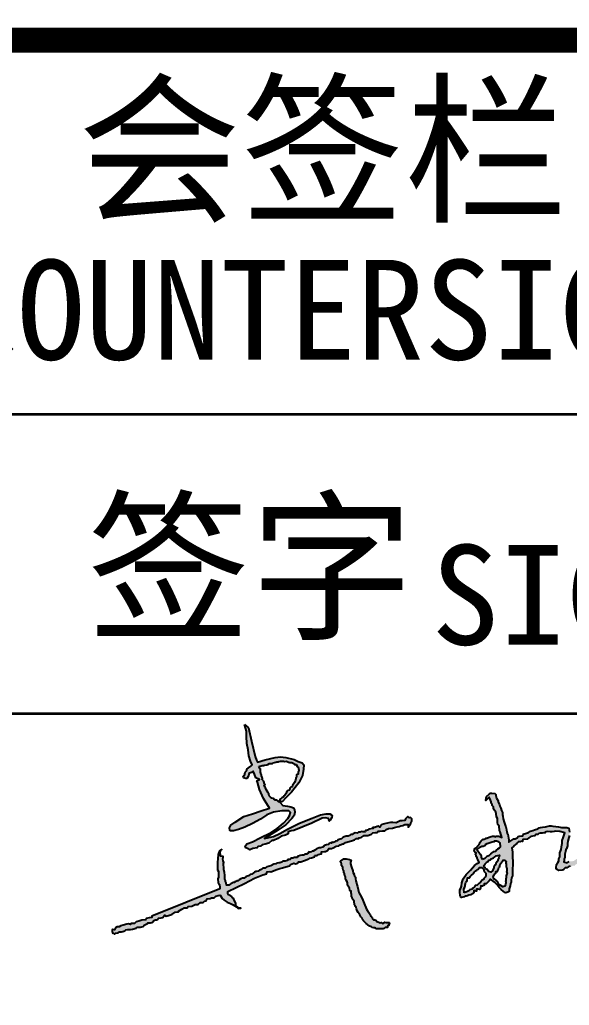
# Model space of a CAD drawing. Extents: x -26219 to 315419, y -160410 to -120810.
# Drawn here: x 270939 to 271490, y -127830 to -126842 of the extents above; entities that cross this region are included whole.
import ezdxf
from ezdxf.enums import TextEntityAlignment as Align
from ezdxf.xclip import XClip

# ---------------------------------------------------------------- set-up
doc = ezdxf.new("R2010")
doc.units = 0
doc.header["$LTSCALE"] = 1000
doc.header["$MEASUREMENT"] = 0
doc.header["$XCLIPFRAME"] = 0
doc.linetypes.add('104-14# 核心筒$2$DOTE', pattern=[2.42, 2, -0.2, 0.02, -0.2])
doc.layers.add('00-图签签名_10', color=10, linetype='Continuous')
doc.layers.add('104-14# 核心筒$2$A_AXIS-轴线', color=36, linetype='104-14# 核心筒$2$DOTE')
doc.styles.add('图签信息$0$华文细黑', font='STXIHEI_0.TTF', dxfattribs={"height": 10})

# ---------------------------------------------------------------- blocks, each defined once
blk = doc.blocks.new('104-14# 核心筒')
at = {"layer": '104-14# 核心筒$2$A_AXIS-轴线'}
blk.add_line((104400, 110750), (110517.13, 132735.95), dxfattribs=at)
blk = doc.blocks.new('图签信息')
at = {"const_width": 0.5}
blk.add_lwpolyline([(-65, 574), (-65, 500.5), (0, 500.5), (0, 574)], close=True, dxfattribs=at)
at = {"const_width": 0.05}
for points in [[(-65, 566.5), (0, 566.5)], [(-65, 560.5), (0, 560.5)]]:
    blk.add_lwpolyline(points, dxfattribs=at)
at = {"style": '图签信息$0$华文细黑'}
for s, height, p in [('会签栏', 2.4, (-32.5, 573)), ('COUNTERSIGN', 2, (-32.5, 569.598))]:
    blk.add_text(s, height=height, dxfattribs=at).set_placement(p, align=Align.TOP_CENTER)
for s, height, p in [('签字', 2.4, (-37.222, 564.634)), ('SIGN', 2, (-30.32, 563.885))]:
    blk.add_text(s, height=height, dxfattribs=at).set_placement(p, align=Align.TOP_LEFT)
blk = doc.blocks.new('图签-A1')
at = {"color": 2}
blk.add_blockref('图签信息', (0, 0), dxfattribs=at)
blk = doc.blocks.new('A$C133631DD')
for points in [[(2.857, 11.602), (2.861, 11.649), (2.831, 11.673), (2.819, 11.712), (2.833, 11.75), (2.803, 11.817), (2.778, 11.837), (2.752, 11.915), (2.737, 11.985), (2.721, 12.038), (2.69, 12.124), (2.656, 12.207), (2.649, 12.226), (2.658, 12.25), (2.652, 12.305), (2.61, 12.318), (2.588, 12.395), (2.519, 12.572), (2.408, 12.778), (2.238, 13.129), (2.201, 13.124), (2.167, 13.111), (2.155, 13.075), (2.145, 13.057), (2.117, 13.038), (2.1, 13.012), (2.082, 13.003), (2.045, 12.99), (1.997, 12.961), (1.947, 12.957), (1.898, 12.906), (1.893, 12.855), (1.885, 12.911), (1.918, 12.946), (1.942, 12.977), (1.964, 13.013), (1.987, 13.07), (2.019, 13.14), (2.058, 13.2), (2.096, 13.244), (2.165, 13.288), (2.156, 13.326), (2.145, 13.377), (2.117, 13.402), (2.108, 13.409), (2.106, 13.427), (2.109, 13.466), (2.093, 13.495), (2.084, 13.558), (2.044, 13.579), (2.041, 13.61), (2.017, 13.635), (2.009, 13.655), (2.009, 13.696), (1.969, 13.742), (1.969, 13.809), (1.95, 13.853), (1.935, 13.879), (1.926, 13.957), (1.897, 13.976), (1.895, 14.037), (1.87, 14.083), (1.831, 14.154), (1.818, 14.156), (1.806, 14.222), (1.757, 14.296), (1.747, 14.344), (1.727, 14.415), (1.742, 14.449), (1.699, 14.486), (1.69, 14.521), (1.681, 14.572), (1.654, 14.597), (1.649, 14.603), (1.649, 14.639), (1.632, 14.658), (1.634, 14.672), (1.602, 14.7), (1.592, 14.714), (1.588, 14.742), (1.584, 14.799), (1.566, 14.807), (1.567, 14.817), (1.539, 14.873), (1.511, 14.893), (1.498, 14.949), (1.498, 15.012), (1.471, 15.039), (1.452, 15.114), (1.447, 15.159), (1.449, 15.215), (1.442, 15.256), (1.421, 15.275), (1.414, 15.3), (1.401, 15.32), (1.396, 15.348), (1.394, 15.389), (1.379, 15.418), (1.372, 15.465), (1.355, 15.488), (1.356, 15.502), (1.367, 15.52), (1.376, 15.532), (1.406, 15.541), (1.439, 15.541), (1.443, 15.53), (1.439, 15.491), (1.482, 15.473), (1.5, 15.437), (1.5, 15.395), (1.526, 15.361), (1.54, 15.31), (1.554, 15.237), (1.562, 15.203), (1.548, 15.155), (1.574, 15.141), (1.574, 15.115), (1.571, 15.078), (1.606, 15.042), (1.62, 14.983), (1.642, 14.921), (1.645, 14.836), (1.675, 14.831), (1.691, 14.771), (1.694, 14.714), (1.724, 14.71), (2.293, 13.295), (2.331, 13.295), (2.385, 13.299), (2.39, 13.315), (2.423, 13.329), (2.502, 13.332), (2.541, 13.321), (2.66, 13.321), (2.692, 13.341), (2.844, 13.345), (3.011, 13.329), (3.089, 13.297), (3.121, 13.253), (3.118, 13.253), (3.102, 13.271), (3.086, 13.271), (3.086, 13.286), (3.038, 13.286), (3.012, 13.282), (2.977, 13.276), (2.973, 13.226), (2.952, 13.225), (2.923, 13.23), (2.877, 13.22), (2.848, 13.206), (2.823, 13.219), (2.792, 13.214), (2.749, 13.209), (2.7, 13.207), (2.638, 13.194), (2.582, 13.187), (2.544, 13.186), (2.495, 13.186), (2.47, 13.178), (2.445, 13.178), (2.421, 13.163), (2.373, 13.154), (2.373, 13.103), (2.394, 13.076), (2.409, 13.059), (2.416, 13.033), (2.427, 13.02), (2.425, 12.986), (2.442, 12.982), (2.443, 12.977), (2.453, 12.936), (2.462, 12.938), (2.464, 12.91), (2.485, 12.89), (2.502, 12.857), (2.52, 12.818), (2.52, 12.784), (2.553, 12.741), (2.567, 12.693), (2.596, 12.659), (2.599, 12.623), (2.64, 12.568), (2.659, 12.543), (2.659, 12.53), (2.665, 12.492), (2.686, 12.466), (2.7, 12.426), (2.727, 12.393), (2.729, 12.355), (2.752, 12.312), (2.777, 12.225), (2.811, 12.167), (2.814, 12.125), (2.83, 12.104), (2.838, 12.058), (2.838, 12.04), (2.854, 12.001), (2.874, 11.976), (2.874, 11.93), (2.884, 11.877), (2.907, 11.87), (2.91, 11.823), (2.935, 11.8), (2.937, 11.765), (2.95, 11.747), (2.952, 11.722), (2.952, 11.68), (2.969, 11.669), (2.976, 11.647), (2.989, 11.618), (2.999, 11.581), (2.999, 11.546), (3.016, 11.517), (3.016, 11.482), (3.041, 11.449), (3.059, 11.441), (3.065, 11.433), (3.064, 11.408), (3.07, 11.377), (3.083, 11.364), (3.081, 11.342), (3.102, 11.308), (3.122, 11.28), (3.14, 11.253), (3.151, 11.221), (3.149, 11.19), (3.162, 11.141), (3.177, 11.138), (3.177, 11.121), (3.197, 11.105), (3.217, 11.067), (3.218, 11.027), (3.233, 11.018), (3.24, 11.004), (3.255, 10.992), (3.252, 10.963), (3.267, 10.946), (3.266, 10.925), (3.274, 10.886), (3.293, 10.875), (3.3, 10.838), (3.317, 10.822), (3.331, 10.782), (3.336, 10.755), (3.356, 10.739), (3.365, 10.724), (3.38, 10.696), (3.395, 10.658), (3.394, 10.614), (3.412, 10.58), (3.428, 10.556), (3.43, 10.527), (3.441, 10.507), (3.454, 10.482), (3.461, 10.465), (3.459, 10.42), (3.476, 10.401), (3.48, 10.365), (3.489, 10.34), (3.488, 10.307), (3.488, 10.257), (3.512, 10.251), (3.511, 10.233), (3.523, 10.211), (3.541, 10.182), (3.552, 10.094), (3.569, 10.104), (3.573, 10.099), (3.573, 10.056), (3.596, 10.006), (3.608, 9.99), (3.584, 9.955), (3.625, 9.934), (3.637, 9.907), (3.657, 9.826), (3.682, 9.729), (3.682, 9.68), (3.672, 9.611), (3.693, 9.566), (3.716, 9.528), (3.716, 9.488), (3.719, 9.428), (3.758, 9.418), (3.805, 9.368), (3.78, 9.343), (3.782, 9.311), (3.773, 9.297), (3.757, 9.286), (3.714, 9.285), (3.695, 9.3), (3.665, 9.303), (3.644, 9.311), (3.581, 9.361), (3.636, 9.363), (3.635, 9.433), (3.618, 9.471), (3.614, 9.512), (3.598, 9.549), (3.591, 9.592), (3.579, 9.648), (3.56, 9.685), (3.557, 9.769), (3.533, 9.817), (3.505, 9.849), (3.505, 9.894), (3.498, 9.955), (3.498, 9.99), (3.472, 10.007), (3.469, 10.046), (3.466, 10.097), (3.433, 10.13), (3.433, 10.149), (3.412, 10.205), (3.407, 10.278), (3.369, 10.341), (3.357, 10.394), (3.346, 10.394), (3.343, 10.438), (3.32, 10.482), (3.301, 10.523), (3.284, 10.591), (3.264, 10.67), (3.244, 10.695), (3.234, 10.707), (3.235, 10.727), (3.217, 10.781), (3.193, 10.805), (3.189, 10.862), (3.15, 10.928), (3.134, 10.96), (3.134, 11.014), (3.099, 11.043), (3.076, 11.086), (3.072, 11.104), (3.069, 11.167), (3.029, 11.172), (3.022, 11.208), (3.011, 11.231), (2.996, 11.251), (2.99, 11.26), (2.99, 11.306), (2.962, 11.319), (2.941, 11.379), (2.938, 11.421), (2.924, 11.433), (2.884, 11.522)], [(2.875, 10.776), (2.921, 10.706), (2.925, 10.653), (2.905, 10.582), (2.891, 10.552), (2.855, 10.562), (2.818, 10.562), (2.748, 10.546), (2.674, 10.516), (2.624, 10.512), (2.616, 10.49), (2.593, 10.492), (2.565, 10.482), (2.542, 10.462), (2.501, 10.461), (2.465, 10.454), (2.421, 10.436), (2.389, 10.433), (2.342, 10.418), (2.222, 10.388), (2.122, 10.333), (2.059, 10.308), (1.987, 10.278), (1.874, 10.232), (1.816, 10.193), (1.798, 10.181), (1.756, 10.154), (1.733, 10.148), (1.723, 10.135), (1.697, 10.115), (1.669, 10.102), (1.659, 10.094), (1.645, 10.083), (1.646, 10.054), (1.642, 10.036), (1.633, 10.027), (1.611, 10.016), (1.605, 9.991), (1.595, 9.956), (1.588, 9.945), (1.589, 9.924), (1.579, 9.904), (1.573, 9.894), (1.579, 9.869), (1.589, 9.86), (1.598, 9.852), (1.589, 9.827), (1.592, 9.798), (1.594, 9.785), (1.589, 9.759), (1.585, 9.753), (1.563, 9.757), (1.544, 9.762), (1.531, 9.762), (1.53, 9.782), (1.518, 9.792), (1.505, 9.792), (1.491, 9.794), (1.485, 9.815), (1.488, 9.827), (1.488, 9.839), (1.47, 9.862), (1.462, 9.884), (1.46, 9.907), (1.46, 9.94), (1.463, 9.982), (1.462, 10.025), (1.476, 10.045), (1.48, 10.055), (1.479, 10.078), (1.489, 10.11), (1.501, 10.128), (1.509, 10.148), (1.515, 10.165), (1.524, 10.177), (1.541, 10.202), (1.552, 10.213), (1.568, 10.235), (1.592, 10.257), (1.613, 10.276), (1.63, 10.29), (1.655, 10.311), (1.684, 10.322), (1.71, 10.35), (1.753, 10.372), (1.774, 10.386), (1.8, 10.402), (1.835, 10.424), (1.877, 10.441), (1.902, 10.443), (1.929, 10.459), (1.945, 10.469), (1.964, 10.482), (2.038, 10.491), (2.067, 10.511), (2.108, 10.528), (2.131, 10.541), (2.159, 10.541), (2.188, 10.546), (2.208, 10.552), (2.245, 10.552), (2.254, 10.575), (2.265, 10.579), (2.309, 10.585), (2.327, 10.599), (2.354, 10.61), (2.371, 10.627), (2.404, 10.627), (2.42, 10.627), (2.444, 10.636), (2.475, 10.658), (2.501, 10.667), (2.521, 10.669), (2.543, 10.669), (2.557, 10.674), (2.57, 10.681), (2.581, 10.681), (2.596, 10.687), (2.61, 10.687), (2.627, 10.707), (2.654, 10.705), (2.674, 10.707), (2.682, 10.716), (2.729, 10.723), (2.744, 10.725), (2.764, 10.742), (2.784, 10.751), (2.819, 10.755), (2.844, 10.758), (2.855, 10.766), (2.864, 10.771)]]:
    blk.add_hatch(color=256).paths.add_polyline_path(points)
at = {"ltscale": 100}
h = blk.add_hatch(color=256, dxfattribs=at)
h.paths.add_polyline_path([(5.725, 12.776), (5.672, 12.709), (5.657, 12.695), (5.38, 12.634), (5.061, 12.557), (4.985, 12.529), (4.939, 12.509), (4.989, 12.349), (5.039, 12.135), (5.048, 12.026), (5.035, 11.917), (4.999, 11.744), (4.957, 11.656), (4.926, 11.572), (4.883, 11.541), (4.796, 11.544), (4.66, 11.569), (4.506, 11.645), (4.315, 11.795), (4.187, 11.922), (4.118, 11.987), (4.106, 12.042), (4.032, 11.979), (4.021, 11.878), (4.007, 11.807), (3.985, 11.753), (3.942, 11.733), (3.895, 11.726), (3.828, 11.739), (3.767, 11.792), (3.628, 11.917), (3.531, 12.062), (3.483, 12.139), (3.431, 12.23), (3.343, 12.362), (3.386, 12.17), (3.449, 12.043), (3.543, 11.878), (3.668, 11.627), (3.774, 11.366), (3.838, 11.19), (3.863, 11.075), (3.86, 10.999), (3.843, 10.961), (3.826, 10.95), (3.786, 10.953), (3.729, 10.987), (3.706, 11.008), (3.765, 11.024), (3.78, 11.09), (3.772, 11.153), (3.668, 11.374), (3.51, 11.748), (3.503, 11.804), (3.487, 11.868), (3.443, 11.868), (3.415, 11.924), (3.397, 12.013), (3.348, 12.081), (3.307, 12.169), (3.303, 12.209), (3.251, 12.269), (3.23, 12.343), (3.214, 12.411), (3.183, 12.443), (3.179, 12.492), (3.15, 12.514), (3.136, 12.605), (3.11, 12.666), (3.135, 12.712), (3.149, 12.752), (3.186, 12.761), (3.233, 12.728), (3.278, 12.61), (3.362, 12.449), (3.468, 12.223), (3.557, 12.093), (3.664, 11.964), (3.765, 11.874), (3.817, 11.838), (3.889, 11.819), (3.925, 11.855), (3.921, 12.001), (3.899, 12.173), (3.842, 12.309), (3.747, 12.441), (3.657, 12.61), (3.585, 12.772), (3.531, 12.904), (3.504, 13.009), (3.504, 13.072), (3.516, 13.086), (3.568, 13.089), (3.625, 13.062), (3.69, 12.97), (3.804, 12.791), (3.862, 12.613), (3.923, 12.427), (3.976, 12.255), (4.179, 12.383), (4.367, 12.463), (4.523, 12.509), (4.547, 12.517), (4.579, 12.465), (4.613, 12.54), (4.691, 12.572), (4.752, 12.594), (4.727, 12.635), (4.709, 12.677), (4.644, 12.702), (4.605, 12.722), (4.596, 12.727), (4.596, 12.752), (4.615, 12.799), (4.639, 12.809), (4.661, 12.795), (4.661, 12.778), (4.734, 12.766), (4.756, 12.739), (4.775, 12.726), (4.796, 12.726), (4.823, 12.694), (4.855, 12.649), (4.881, 12.617), (4.961, 12.654), (5.072, 12.688), (5.195, 12.703), (5.327, 12.729), (5.478, 12.734), (5.587, 12.734)])
h.paths.add_polyline_path([(4.851, 12.479), (4.869, 12.407), (4.869, 12.383), (4.87, 12.366), (4.878, 12.364), (4.884, 12.313), (4.894, 12.292), (4.909, 12.257), (4.914, 12.216), (4.913, 12.193), (4.925, 12.182), (4.932, 12.154), (4.938, 12.127), (4.948, 12.106), (4.948, 12.078), (4.956, 12.063), (4.962, 12.029), (4.962, 12.003), (4.961, 11.963), (4.957, 11.941), (4.959, 11.9), (4.939, 11.86), (4.937, 11.853), (4.931, 11.829), (4.933, 11.791), (4.912, 11.746), (4.903, 11.743), (4.893, 11.731), (4.889, 11.701), (4.856, 11.678), (4.849, 11.675), (4.842, 11.66), (4.775, 11.646), (4.754, 11.646), (4.734, 11.654), (4.73, 11.656), (4.72, 11.657), (4.688, 11.66), (4.679, 11.683), (4.673, 11.69), (4.672, 11.69), (4.653, 11.69), (4.627, 11.69), (4.611, 11.706), (4.598, 11.708), (4.565, 11.712), (4.513, 11.736), (4.494, 11.751), (4.455, 11.775), (4.423, 11.783), (4.417, 11.807), (4.405, 11.825), (4.399, 11.831), (4.384, 11.833), (4.358, 11.841), (4.345, 11.872), (4.333, 11.895), (4.311, 11.901), (4.29, 11.909), (4.276, 11.915), (4.248, 11.934), (4.238, 11.956), (4.212, 11.97), (4.205, 11.984), (4.197, 12), (4.186, 12.008), (4.169, 12.025), (4.161, 12.039), (4.136, 12.039), (4.132, 12.055), (4.109, 12.07), (4.138, 12.099), (4.145, 12.109), (4.147, 12.133), (4.164, 12.162), (4.176, 12.168), (4.182, 12.182), (4.189, 12.208), (4.207, 12.232), (4.239, 12.261), (4.27, 12.273), (4.284, 12.273), (4.302, 12.287), (4.335, 12.305), (4.371, 12.323), (4.405, 12.339), (4.423, 12.351), (4.458, 12.364), (4.469, 12.35), (4.47, 12.349), (4.479, 12.351), (4.497, 12.364), (4.514, 12.369), (4.538, 12.372), (4.55, 12.383), (4.587, 12.414), (4.609, 12.401), (4.62, 12.409), (4.638, 12.424), (4.67, 12.424), (4.688, 12.435), (4.713, 12.435), (4.729, 12.444), (4.756, 12.444), (4.773, 12.447), (4.798, 12.447), (4.802, 12.449)], flags=16)
h = blk.add_hatch(color=256)
h.paths.add_polyline_path([(4.21, 7.669), (4.14, 7.74), (4.147, 7.738), (4.224, 7.723), (4.282, 7.664), (4.29, 7.642), (4.29, 7.614), (4.286, 7.548), (4.264, 7.532), (4.244, 7.529), (4.216, 7.522), (4.19, 7.519), (4.136, 7.478), (4.104, 7.481), (4.053, 7.451), (4.024, 7.446), (3.981, 7.429), (3.929, 7.414), (3.887, 7.393), (3.847, 7.39), (3.809, 7.387), (3.758, 7.378), (3.684, 7.353), (3.622, 7.338), (3.59, 7.32), (3.56, 7.317), (3.522, 7.308), (3.493, 7.302), (3.456, 7.29), (3.436, 7.28), (3.394, 7.275), (3.356, 7.266), (3.322, 7.258), (3.268, 7.258), (3.337, 7.153), (3.337, 7.126), (3.36, 7.083), (3.389, 7.065), (3.396, 7.043), (3.4, 6.967), (3.434, 6.961), (3.46, 6.891), (3.473, 6.845), (3.496, 6.809), (3.516, 6.76), (3.525, 6.723), (3.551, 6.651), (3.567, 6.622), (3.578, 6.596), (3.58, 6.556), (3.587, 6.494), (3.609, 6.411), (3.609, 6.375), (3.606, 6.342), (3.596, 6.277), (3.59, 6.225), (3.581, 6.189), (3.574, 6.16), (3.579, 6.051), (3.56, 6.008), (3.478, 5.99), (3.412, 5.994), (3.368, 6.003), (3.289, 6.026), (3.241, 6.033), (3.19, 6.033), (3.127, 6.052), (3.106, 6.069), (3.073, 6.073), (3.02, 6.09), (2.992, 6.086), (2.946, 6.089), (2.92, 6.102), (2.89, 6.102), (2.856, 6.11), (2.837, 6.041), (2.868, 5.996), (2.874, 5.905), (2.917, 5.847), (2.935, 5.783), (2.963, 5.73), (2.982, 5.657), (3.014, 5.607), (3.026, 5.565), (3.058, 5.519), (3.058, 5.47), (3.088, 5.462), (3.142, 5.349), (3.175, 5.296), (3.205, 5.211), (3.23, 5.166), (3.254, 5.104), (3.303, 5.02), (3.312, 4.982), (3.329, 4.935), (3.34, 4.896), (3.366, 4.857), (3.381, 4.826), (3.394, 4.77), (3.426, 4.726), (3.455, 4.702), (3.483, 4.679), (3.499, 4.669), (3.743, 4.694), (3.961, 4.711), (4.138, 4.721), (4.201, 4.727), (4.203, 4.727), (4.206, 4.708), (4.263, 4.73), (4.271, 4.739), (4.293, 4.74), (4.424, 4.749), (4.501, 4.745), (4.582, 4.743), (4.648, 4.731), (4.683, 4.739), (4.727, 4.725), (4.809, 4.774), (4.855, 4.736), (4.816, 4.645), (4.763, 4.619), (4.745, 4.611), (4.719, 4.565), (4.694, 4.526), (4.678, 4.513), (4.669, 4.486), (4.647, 4.457), (4.631, 4.435), (4.617, 4.408), (4.596, 4.394), (4.573, 4.353), (4.563, 4.33), (4.536, 4.294), (4.495, 4.263), (4.439, 4.215), (4.395, 4.177), (4.34, 4.127), (4.315, 4.108), (4.234, 4.088), (4.126, 4.08), (4.033, 4.078), (3.961, 4.073), (3.893, 4.089), (3.823, 4.118), (3.738, 4.145), (3.669, 4.174), (3.623, 4.212), (3.584, 4.258), (3.555, 4.308), (3.529, 4.376), (3.505, 4.383), (3.498, 4.405), (3.475, 4.428), (3.464, 4.455), (3.424, 4.52), (3.098, 4.512), (3.049, 4.517), (3.004, 4.504), (2.989, 4.496), (2.972, 4.496), (2.955, 4.499), (2.929, 4.51), (2.896, 4.513), (2.867, 4.5), (2.84, 4.499), (2.795, 4.491), (2.77, 4.476), (2.744, 4.476), (2.715, 4.497), (2.674, 4.501), (2.652, 4.494), (2.623, 4.489), (2.584, 4.489), (2.515, 4.489), (2.463, 4.481), (2.425, 4.481), (2.353, 4.487), (2.287, 4.481), (2.262, 4.474), (2.242, 4.481), (2.208, 4.484), (2.158, 4.481), (2.125, 4.481), (2.091, 4.486), (2.04, 4.501), (2.002, 4.493), (1.999, 4.49), (1.987, 4.487), (1.962, 4.487), (1.882, 4.479), (1.845, 4.481), (1.81, 4.481), (1.777, 4.483), (1.757, 4.497), (1.725, 4.497), (1.697, 4.504), (1.665, 4.493), (1.64, 4.484), (1.63, 4.49), (1.599, 4.5), (1.575, 4.5), (1.558, 4.495), (1.539, 4.497), (1.5, 4.515), (1.481, 4.501), (1.445, 4.501), (1.398, 4.503), (1.387, 4.495), (1.364, 4.487), (1.352, 4.488), (1.327, 4.489), (1.325, 4.49), (1.321, 4.494), (1.303, 4.524), (1.265, 4.519), (1.251, 4.497), (1.241, 4.485), (1.24, 4.483), (1.224, 4.483), (1.203, 4.487), (1.175, 4.491), (1.144, 4.491), (1.124, 4.484), (1.103, 4.487), (1.071, 4.487), (1.053, 4.484), (1.034, 4.491), (0.994, 4.491), (0.972, 4.495), (0.925, 4.495), (0.879, 4.496), (0.819, 4.495), (0.78, 4.491), (0.737, 4.491), (0.698, 4.482), (0.645, 4.482), (0.606, 4.464), (0.578, 4.464), (0.556, 4.464), (0.523, 4.461), (0.47, 4.461), (0.421, 4.461), (0.363, 4.457), (0.33, 4.437), (0.29, 4.424), (0.253, 4.421), (0.212, 4.39), (0.179, 4.369), (0.145, 4.344), (0.081, 4.297), (0.041, 4.241), (0, 4.227), (0.001, 4.242), (0.012, 4.288), (0.043, 4.342), (0.078, 4.4), (0.087, 4.412), (0.149, 4.46), (0.182, 4.477), (0.196, 4.489), (0.205, 4.502), (0.217, 4.508), (0.233, 4.519), (0.289, 4.533), (0.316, 4.549), (0.362, 4.555), (0.381, 4.557), (0.398, 4.559), (0.424, 4.549), (0.465, 4.559), (0.475, 4.566), (0.489, 4.563), (0.523, 4.57), (0.574, 4.573), (0.609, 4.575), (0.629, 4.577), (0.656, 4.59), (0.725, 4.609), (0.826, 4.609), (0.925, 4.606), (0.988, 4.609), (1.131, 4.612), (1.17, 4.581), (1.193, 4.609), (1.314, 4.612), (1.397, 4.617), (1.431, 4.624), (1.495, 4.623), (1.518, 4.614), (1.573, 4.617), (1.601, 4.622), (1.612, 4.597), (1.653, 4.61), (1.666, 4.61), (1.692, 4.611), (1.699, 4.614), (1.779, 4.604), (1.796, 4.604), (1.859, 4.611), (1.855, 4.573), (1.923, 4.602), (1.924, 4.61), (2.009, 4.604), (2.033, 4.604), (2.044, 4.588), (2.102, 4.588), (2.111, 4.598), (2.121, 4.592), (2.142, 4.605), (2.234, 4.588), (2.319, 4.588), (2.377, 4.599), (2.419, 4.599), (2.48, 4.609), (2.586, 4.615), (2.655, 4.615), (2.715, 4.62), (2.747, 4.625), (2.78, 4.63), (2.814, 4.625), (2.861, 4.63), (2.901, 4.623), (2.95, 4.62), (3.03, 4.62), (3.106, 4.638), (3.132, 4.63), (3.152, 4.63), (3.215, 4.633), (3.249, 4.642), (3.302, 4.654), (3.333, 4.691), (3.305, 4.731), (3.283, 4.784), (3.271, 4.799), (3.271, 4.826), (3.252, 4.855), (3.167, 5.033), (3.138, 5.066), (3.129, 5.137), (3.104, 5.147), (3.102, 5.193), (3.091, 5.262), (3.051, 5.325), (3.004, 5.395), (2.989, 5.423), (2.987, 5.455), (3, 5.472), (2.977, 5.506), (2.954, 5.506), (2.949, 5.514), (2.933, 5.545), (2.925, 5.575), (2.913, 5.601), (2.913, 5.617), (2.913, 5.661), (2.887, 5.666), (2.886, 5.666), (2.862, 5.715), (2.858, 5.717), (2.88, 5.754), (2.834, 5.754), (2.832, 5.765), (2.832, 5.782), (2.817, 5.81), (2.82, 5.834), (2.795, 5.874), (2.778, 5.874), (2.778, 5.884), (2.781, 5.92), (2.757, 5.96), (2.765, 5.978), (2.761, 6.009), (2.733, 6.05), (2.733, 6.083), (2.702, 6.118), (2.689, 6.119), (2.686, 6.144), (2.679, 6.216), (2.698, 6.246), (2.7, 6.255), (2.706, 6.262), (2.718, 6.268), (2.749, 6.27), (2.787, 6.265), (2.801, 6.261), (2.844, 6.239), (2.883, 6.213), (2.919, 6.213), (2.966, 6.192), (3.05, 6.192), (3.113, 6.166), (3.214, 6.149), (3.243, 6.142), (3.301, 6.145), (3.357, 6.125), (3.467, 6.089), (3.493, 6.197), (3.5, 6.287), (3.492, 6.314), (3.484, 6.356), (3.487, 6.394), (3.493, 6.449), (3.488, 6.488), (3.467, 6.5), (3.467, 6.527), (3.46, 6.562), (3.454, 6.604), (3.449, 6.635), (3.428, 6.656), (3.428, 6.694), (3.403, 6.715), (3.387, 6.796), (3.358, 6.844), (3.332, 6.877), (3.323, 6.968), (3.286, 6.974), (3.288, 6.986), (3.276, 7.019), (3.281, 7.053), (3.255, 7.085), (3.242, 7.093), (3.22, 7.119), (3.192, 7.152), (3.176, 7.16), (3.15, 7.196), (3.061, 7.185), (2.965, 7.179), (2.859, 7.175), (2.788, 7.175), (2.72, 7.179), (2.645, 7.182), (2.569, 7.185), (2.527, 7.204), (2.477, 7.208), (2.432, 7.211), (2.409, 7.227), (2.356, 7.231), (2.294, 7.25), (2.248, 7.25), (2.237, 7.253), (2.226, 7.28), (2.21, 7.32), (2.214, 7.326), (2.242, 7.373), (2.282, 7.416), (2.323, 7.46), (2.372, 7.496), (2.432, 7.56), (2.497, 7.638), (2.46, 7.67), (2.41, 7.717), (2.399, 7.73), (2.403, 7.773), (2.368, 7.773), (2.363, 7.779), (2.36, 7.802), (2.35, 7.808), (2.359, 7.84), (2.31, 7.85), (2.292, 7.854), (2.284, 7.863), (2.281, 7.874), (2.288, 7.896), (2.288, 7.935), (2.254, 7.935), (2.249, 7.935), (2.248, 7.945), (2.26, 7.987), (2.21, 7.987), (2.195, 8.006), (2.169, 8.052), (2.164, 8.096), (2.148, 8.12), (2.139, 8.151), (2.139, 8.171), (2.128, 8.189), (2.112, 8.244), (2.127, 8.269), (2.16, 8.277), (2.218, 8.28), (2.277, 8.28), (2.31, 8.262), (2.352, 8.246), (2.421, 8.238), (2.507, 8.211), (2.591, 8.148), (2.685, 8.06), (2.779, 7.975), (2.825, 7.921), (2.846, 7.879), (2.907, 7.907), (2.938, 7.921), (2.955, 7.921), (2.973, 7.938), (2.999, 7.942), (3.019, 7.96), (3.046, 7.939), (3.069, 7.971), (3.089, 7.986), (3.11, 7.978), (3.132, 7.974), (3.154, 7.939), (3.196, 7.906), (3.218, 7.881), (3.247, 7.867), (3.265, 7.867), (3.295, 7.835), (3.323, 7.806), (3.332, 7.796), (3.328, 7.79), (3.339, 7.754), (3.35, 7.737), (3.354, 7.717), (3.375, 7.67), (3.389, 7.629), (3.393, 7.597), (3.393, 7.585), (3.393, 7.565), (3.38, 7.549), (3.392, 7.521), (3.396, 7.511), (3.397, 7.495), (3.396, 7.469), (3.364, 7.406), (3.483, 7.437), (3.516, 7.455), (3.603, 7.462), (3.636, 7.485), (3.679, 7.493), (3.717, 7.493), (3.766, 7.493), (3.799, 7.516), (3.863, 7.525), (3.894, 7.528), (3.944, 7.565), (3.979, 7.579), (4.008, 7.582), (4.037, 7.605), (4.058, 7.607), (4.087, 7.625), (4.111, 7.625), (4.144, 7.642)])
h.paths.add_polyline_path([(2.905, 7.807), (2.956, 7.827), (2.978, 7.829), (2.995, 7.84), (3.011, 7.846), (3.026, 7.863), (3.106, 7.924), (3.168, 7.864), (3.185, 7.823), (3.183, 7.792), (3.202, 7.758), (3.219, 7.744), (3.24, 7.709), (3.251, 7.69), (3.266, 7.649), (3.279, 7.607), (3.285, 7.56), (3.295, 7.556), (3.3, 7.517), (3.286, 7.475), (3.272, 7.465), (3.257, 7.446), (3.237, 7.446), (3.208, 7.437), (3.194, 7.437), (3.162, 7.443), (3.141, 7.46), (3.123, 7.494), (3.102, 7.521), (3.075, 7.538), (3.068, 7.573), (3.068, 7.587), (3.046, 7.616), (3.034, 7.634), (3.02, 7.639), (3.004, 7.658), (2.987, 7.678), (2.971, 7.715), (2.947, 7.736), (2.927, 7.757)], flags=16)
h.paths.add_polyline_path([(2.768, 7.787), (2.816, 7.756), (2.846, 7.725), (2.861, 7.706), (2.868, 7.687), (2.872, 7.684), (2.892, 7.676), (2.901, 7.643), (2.906, 7.636), (2.919, 7.627), (2.934, 7.594), (2.945, 7.578), (2.956, 7.555), (2.982, 7.523), (3, 7.455), (2.942, 7.466), (2.918, 7.483), (2.903, 7.488), (2.88, 7.488), (2.861, 7.503), (2.853, 7.513), (2.845, 7.521), (2.83, 7.529), (2.815, 7.533), (2.786, 7.546), (2.779, 7.556), (2.767, 7.564), (2.758, 7.569), (2.737, 7.574), (2.719, 7.581), (2.704, 7.586), (2.67, 7.599), (2.643, 7.634), (2.66, 7.682), (2.678, 7.696), (2.696, 7.71), (2.7, 7.714), (2.712, 7.745), (2.738, 7.755)], flags=16)
h.paths.add_polyline_path([(2.893, 7.335), (2.867, 7.314), (2.833, 7.319), (2.81, 7.317), (2.783, 7.317), (2.757, 7.312), (2.733, 7.303), (2.683, 7.303), (2.667, 7.303), (2.649, 7.31), (2.622, 7.29), (2.584, 7.305), (2.57, 7.313), (2.553, 7.312), (2.525, 7.312), (2.51, 7.323), (2.497, 7.324), (2.466, 7.322), (2.451, 7.327), (2.442, 7.324), (2.418, 7.324), (2.387, 7.331), (2.354, 7.345), (2.339, 7.383), (2.369, 7.438), (2.396, 7.464), (2.421, 7.48), (2.446, 7.498), (2.472, 7.521), (2.477, 7.526), (2.494, 7.548), (2.496, 7.568), (2.537, 7.586), (2.561, 7.58), (2.582, 7.572), (2.601, 7.561), (2.618, 7.538), (2.624, 7.527), (2.657, 7.529), (2.66, 7.495), (2.662, 7.494), (2.678, 7.491), (2.695, 7.491), (2.714, 7.477), (2.743, 7.465), (2.756, 7.444), (2.784, 7.444), (2.822, 7.426), (2.841, 7.412), (2.85, 7.406), (2.864, 7.389), (2.867, 7.388), (2.894, 7.374)], flags=16)
h.paths.add_polyline_path([(2.21, 8.189), (2.298, 8.196), (2.328, 8.179), (2.409, 8.166), (2.435, 8.155), (2.448, 8.136), (2.468, 8.126), (2.524, 8.12), (2.524, 8.079), (2.533, 8.071), (2.555, 8.067), (2.58, 8.037), (2.602, 8.008), (2.621, 7.992), (2.641, 7.98), (2.668, 7.953), (2.688, 7.924), (2.702, 7.904), (2.739, 7.871), (2.744, 7.827), (2.712, 7.787), (2.681, 7.784), (2.673, 7.779), (2.658, 7.772), (2.651, 7.77), (2.622, 7.736), (2.595, 7.736), (2.587, 7.736), (2.57, 7.736), (2.537, 7.752), (2.514, 7.779), (2.491, 7.791), (2.474, 7.812), (2.431, 7.847), (2.407, 7.883), (2.39, 7.9), (2.369, 7.921), (2.362, 7.961), (2.337, 7.979), (2.309, 8.007), (2.291, 8.026), (2.271, 8.07), (2.252, 8.096), (2.238, 8.122)], flags=16)
h.paths.add_polyline_path([(4.714, 4.666), (4.68, 4.59), (4.647, 4.539), (4.64, 4.535), (4.634, 4.5), (4.606, 4.479), (4.589, 4.479), (4.573, 4.458), (4.563, 4.427), (4.557, 4.421), (4.557, 4.41), (4.536, 4.362), (4.528, 4.338), (4.528, 4.295), (4.481, 4.282), (4.469, 4.285), (4.464, 4.276), (4.429, 4.26), (4.436, 4.239), (4.394, 4.185), (4.356, 4.201), (4.351, 4.198), (4.342, 4.179), (4.315, 4.162), (4.306, 4.15), (4.263, 4.138), (4.201, 4.117), (4.145, 4.124), (4.113, 4.127), (4.072, 4.134), (4.045, 4.137), (3.947, 4.166), (3.879, 4.188), (3.835, 4.198), (3.79, 4.211), (3.738, 4.238), (3.712, 4.28), (3.676, 4.303), (3.653, 4.345), (3.642, 4.377), (3.616, 4.406), (3.604, 4.445), (3.587, 4.459), (3.57, 4.49), (3.538, 4.529), (3.62, 4.567), (3.686, 4.567), (3.72, 4.567), (3.74, 4.567), (3.759, 4.577), (3.801, 4.577), (3.864, 4.587), (3.88, 4.583), (3.906, 4.612), (3.961, 4.594), (3.977, 4.586), (3.987, 4.586), (4.022, 4.617), (4.051, 4.6), (4.063, 4.595), (4.077, 4.605), (4.117, 4.605), (4.141, 4.611), (4.183, 4.614), (4.219, 4.621), (4.246, 4.621), (4.279, 4.621), (4.295, 4.624), (4.326, 4.624), (4.355, 4.624), (4.396, 4.621), (4.421, 4.621), (4.433, 4.621), (4.488, 4.624), (4.514, 4.627), (4.529, 4.627), (4.548, 4.631), (4.559, 4.643), (4.579, 4.643), (4.593, 4.643), (4.615, 4.646), (4.624, 4.646)], flags=16)
for points in [[(3.121, 13.253), (3.089, 13.297), (3.011, 13.329), (2.844, 13.345), (2.692, 13.341), (2.66, 13.321), (2.541, 13.321), (2.502, 13.332), (2.423, 13.329), (2.39, 13.315), (2.385, 13.299), (2.331, 13.295), (2.293, 13.295), (1.724, 14.71), (1.694, 14.714), (1.691, 14.771), (1.675, 14.831), (1.645, 14.836), (1.642, 14.921), (1.62, 14.983), (1.606, 15.042), (1.571, 15.078), (1.574, 15.115), (1.574, 15.141), (1.548, 15.155), (1.562, 15.203), (1.554, 15.237), (1.54, 15.31), (1.526, 15.361), (1.5, 15.395), (1.5, 15.437), (1.482, 15.473), (1.439, 15.491), (1.443, 15.53), (1.439, 15.541), (1.406, 15.541), (1.376, 15.532), (1.367, 15.52), (1.356, 15.502), (1.355, 15.488), (1.372, 15.465), (1.379, 15.418), (1.394, 15.389), (1.396, 15.348), (1.401, 15.32), (1.414, 15.3), (1.421, 15.275), (1.442, 15.256), (1.449, 15.215), (1.447, 15.159), (1.452, 15.114), (1.471, 15.039), (1.498, 15.012), (1.498, 14.949), (1.511, 14.893), (1.539, 14.873), (1.567, 14.817), (1.566, 14.807), (1.584, 14.799), (1.588, 14.742), (1.592, 14.714), (1.602, 14.7), (1.634, 14.672), (1.632, 14.658), (1.649, 14.639), (1.649, 14.603), (1.654, 14.597), (1.681, 14.572), (1.69, 14.521), (1.699, 14.486), (1.742, 14.449), (1.727, 14.415), (1.747, 14.344), (1.757, 14.296), (1.806, 14.222), (1.818, 14.156), (1.831, 14.154), (1.87, 14.083), (1.895, 14.037), (1.897, 13.976), (1.926, 13.957), (1.935, 13.879), (1.95, 13.853), (1.969, 13.809), (1.969, 13.742), (2.009, 13.696), (2.009, 13.655), (2.017, 13.635), (2.041, 13.61), (2.044, 13.579), (2.084, 13.558), (2.093, 13.495), (2.109, 13.466), (2.106, 13.427), (2.108, 13.409), (2.117, 13.402), (2.145, 13.377), (2.156, 13.326), (2.165, 13.288), (2.096, 13.244), (2.058, 13.2), (2.019, 13.14), (1.987, 13.07), (1.964, 13.013), (1.942, 12.977), (1.918, 12.946), (1.885, 12.911), (1.893, 12.855), (1.898, 12.906), (1.947, 12.957), (1.997, 12.961), (2.045, 12.99), (2.082, 13.003), (2.1, 13.012), (2.117, 13.038), (2.145, 13.057), (2.155, 13.075), (2.167, 13.111), (2.201, 13.124), (2.238, 13.129), (2.408, 12.778), (2.519, 12.572), (2.588, 12.395), (2.61, 12.318), (2.652, 12.305), (2.658, 12.25), (2.649, 12.226), (2.656, 12.207), (2.69, 12.124), (2.721, 12.038), (2.737, 11.985), (2.752, 11.915), (2.778, 11.837), (2.803, 11.817), (2.833, 11.75), (2.819, 11.712), (2.831, 11.673), (2.861, 11.649), (2.857, 11.602), (2.884, 11.522), (2.924, 11.433), (2.938, 11.421), (2.941, 11.379), (2.962, 11.319), (2.99, 11.306), (2.99, 11.26), (2.996, 11.251), (3.011, 11.231), (3.022, 11.208), (3.029, 11.172), (3.069, 11.167), (3.072, 11.104), (3.076, 11.086), (3.099, 11.043), (3.134, 11.014), (3.134, 10.96), (3.15, 10.928), (3.189, 10.862), (3.193, 10.805), (3.217, 10.781), (3.235, 10.727), (3.234, 10.707), (3.244, 10.695), (3.264, 10.67), (3.284, 10.591), (3.301, 10.523), (3.32, 10.482), (3.343, 10.438), (3.346, 10.394), (3.357, 10.394), (3.369, 10.341), (3.407, 10.278), (3.412, 10.205), (3.433, 10.149), (3.433, 10.13), (3.466, 10.097), (3.469, 10.046), (3.472, 10.007), (3.498, 9.99), (3.498, 9.955), (3.505, 9.894), (3.505, 9.849), (3.533, 9.817), (3.557, 9.769), (3.56, 9.685), (3.579, 9.648), (3.591, 9.592), (3.598, 9.549), (3.614, 9.512), (3.618, 9.471), (3.635, 9.433), (3.636, 9.363), (3.581, 9.361), (3.644, 9.311), (3.665, 9.303), (3.695, 9.3), (3.714, 9.285), (3.757, 9.286), (3.773, 9.297), (3.782, 9.311), (3.78, 9.343), (3.805, 9.368), (3.758, 9.418), (3.719, 9.428), (3.716, 9.488), (3.716, 9.528), (3.693, 9.566), (3.672, 9.611), (3.682, 9.68), (3.682, 9.729), (3.657, 9.826), (3.637, 9.907), (3.625, 9.934), (3.584, 9.955), (3.608, 9.99), (3.596, 10.006), (3.573, 10.056), (3.573, 10.099), (3.569, 10.104), (3.552, 10.094), (3.541, 10.182), (3.523, 10.211), (3.511, 10.233), (3.512, 10.251), (3.488, 10.257), (3.488, 10.307), (3.489, 10.34), (3.48, 10.365), (3.476, 10.401), (3.459, 10.42), (3.461, 10.465), (3.454, 10.482), (3.441, 10.507), (3.43, 10.527), (3.428, 10.556), (3.412, 10.58), (3.394, 10.614), (3.395, 10.658), (3.38, 10.696), (3.365, 10.724), (3.356, 10.739), (3.336, 10.755), (3.331, 10.782), (3.317, 10.822), (3.3, 10.838), (3.293, 10.875), (3.274, 10.886), (3.266, 10.925), (3.267, 10.946), (3.252, 10.963), (3.255, 10.992), (3.24, 11.004), (3.233, 11.018), (3.218, 11.027), (3.217, 11.067), (3.197, 11.105), (3.177, 11.121), (3.177, 11.138), (3.162, 11.141), (3.149, 11.19), (3.151, 11.221), (3.14, 11.253), (3.122, 11.28), (3.102, 11.308), (3.081, 11.342), (3.083, 11.364), (3.07, 11.377), (3.064, 11.408), (3.065, 11.433), (3.059, 11.441), (3.041, 11.449), (3.016, 11.482), (3.016, 11.517), (2.999, 11.546), (2.999, 11.581), (2.989, 11.618), (2.976, 11.647), (2.969, 11.669), (2.952, 11.68), (2.952, 11.722), (2.95, 11.747), (2.937, 11.765), (2.935, 11.8), (2.91, 11.823), (2.907, 11.87), (2.884, 11.877), (2.874, 11.93), (2.874, 11.976), (2.854, 12.001), (2.838, 12.04), (2.838, 12.058), (2.83, 12.104), (2.814, 12.125), (2.811, 12.167), (2.777, 12.225), (2.752, 12.312), (2.729, 12.355), (2.727, 12.393), (2.7, 12.426), (2.686, 12.466), (2.665, 12.492), (2.659, 12.53), (2.659, 12.543), (2.64, 12.568), (2.599, 12.623), (2.596, 12.659), (2.567, 12.693), (2.553, 12.741), (2.52, 12.784), (2.52, 12.818), (2.502, 12.857), (2.485, 12.89), (2.464, 12.91), (2.462, 12.938), (2.453, 12.936), (2.443, 12.977), (2.442, 12.982), (2.425, 12.986), (2.427, 13.02), (2.416, 13.033), (2.409, 13.059), (2.394, 13.076), (2.373, 13.103), (2.373, 13.154), (2.421, 13.163), (2.445, 13.178), (2.47, 13.178), (2.495, 13.186), (2.544, 13.186), (2.582, 13.187), (2.638, 13.194), (2.7, 13.207), (2.749, 13.209), (2.792, 13.214), (2.823, 13.219), (2.848, 13.206), (2.877, 13.22), (2.923, 13.23), (2.952, 13.225), (2.973, 13.226), (2.977, 13.276), (3.012, 13.282), (3.038, 13.286), (3.086, 13.286), (3.086, 13.271), (3.102, 13.271), (3.118, 13.253)], [(5.725, 12.776), (5.672, 12.709), (5.657, 12.695), (5.38, 12.634), (5.061, 12.557), (4.985, 12.529), (4.939, 12.509), (4.989, 12.349), (5.039, 12.135), (5.048, 12.026), (5.035, 11.917), (4.999, 11.744), (4.957, 11.656), (4.926, 11.572), (4.883, 11.541), (4.796, 11.544), (4.66, 11.569), (4.506, 11.645), (4.315, 11.795), (4.187, 11.922), (4.118, 11.987), (4.106, 12.042), (4.106, 12.042), (4.032, 11.979), (4.021, 11.878), (4.007, 11.807), (3.985, 11.753), (3.942, 11.733), (3.895, 11.726), (3.828, 11.739), (3.767, 11.792), (3.628, 11.917), (3.531, 12.062), (3.483, 12.139), (3.431, 12.23), (3.343, 12.362), (3.386, 12.17), (3.449, 12.043), (3.543, 11.878), (3.668, 11.627), (3.774, 11.366), (3.838, 11.19), (3.863, 11.075), (3.86, 10.999), (3.843, 10.961), (3.826, 10.95), (3.786, 10.953), (3.729, 10.987), (3.706, 11.008), (3.765, 11.024), (3.78, 11.09), (3.772, 11.153), (3.668, 11.374), (3.51, 11.748), (3.503, 11.804), (3.487, 11.868), (3.443, 11.868), (3.415, 11.924), (3.397, 12.013), (3.348, 12.081), (3.307, 12.169), (3.303, 12.209), (3.251, 12.269), (3.23, 12.343), (3.214, 12.411), (3.183, 12.443), (3.179, 12.492), (3.15, 12.514), (3.136, 12.605), (3.11, 12.666), (3.135, 12.712), (3.149, 12.752), (3.186, 12.761), (3.233, 12.728), (3.278, 12.61), (3.362, 12.449), (3.468, 12.223), (3.557, 12.093), (3.664, 11.964), (3.765, 11.874), (3.817, 11.838), (3.889, 11.819), (3.925, 11.855), (3.921, 12.001), (3.899, 12.173), (3.842, 12.309), (3.747, 12.441), (3.657, 12.61), (3.585, 12.772), (3.531, 12.904), (3.504, 13.009), (3.504, 13.072), (3.516, 13.086), (3.568, 13.089), (3.625, 13.062), (3.69, 12.97), (3.804, 12.791), (3.862, 12.613), (3.923, 12.427), (3.976, 12.255), (4.179, 12.383), (4.367, 12.463), (4.523, 12.509), (4.547, 12.517), (4.579, 12.465), (4.613, 12.54), (4.691, 12.572), (4.752, 12.594), (4.727, 12.635), (4.709, 12.677), (4.644, 12.702), (4.605, 12.722), (4.596, 12.727), (4.596, 12.752), (4.615, 12.799), (4.639, 12.809), (4.661, 12.795), (4.661, 12.778), (4.734, 12.766), (4.756, 12.739), (4.775, 12.726), (4.796, 12.726), (4.823, 12.694), (4.855, 12.649), (4.881, 12.617), (4.961, 12.654), (5.072, 12.688), (5.195, 12.703), (5.327, 12.729), (5.478, 12.734), (5.587, 12.734)], [(4.851, 12.479), (4.869, 12.407), (4.869, 12.383), (4.87, 12.366), (4.878, 12.364), (4.884, 12.313), (4.894, 12.292), (4.909, 12.257), (4.914, 12.216), (4.913, 12.193), (4.925, 12.182), (4.932, 12.154), (4.938, 12.127), (4.948, 12.106), (4.948, 12.078), (4.956, 12.063), (4.962, 12.029), (4.962, 12.003), (4.961, 11.963), (4.957, 11.941), (4.959, 11.9), (4.939, 11.86), (4.937, 11.853), (4.931, 11.829), (4.933, 11.791), (4.912, 11.746), (4.903, 11.743), (4.893, 11.731), (4.889, 11.701), (4.856, 11.678), (4.849, 11.675), (4.842, 11.66), (4.775, 11.646), (4.754, 11.646), (4.734, 11.654), (4.73, 11.656), (4.72, 11.657), (4.688, 11.66), (4.679, 11.683), (4.673, 11.69), (4.672, 11.69), (4.653, 11.69), (4.627, 11.69), (4.611, 11.706), (4.598, 11.708), (4.565, 11.712), (4.513, 11.736), (4.494, 11.751), (4.455, 11.775), (4.423, 11.783), (4.417, 11.807), (4.405, 11.825), (4.399, 11.831), (4.384, 11.833), (4.358, 11.841), (4.345, 11.872), (4.333, 11.895), (4.311, 11.901), (4.29, 11.909), (4.276, 11.915), (4.248, 11.934), (4.238, 11.956), (4.212, 11.97), (4.205, 11.984), (4.197, 12), (4.186, 12.008), (4.169, 12.025), (4.161, 12.039), (4.136, 12.039), (4.132, 12.055), (4.109, 12.07), (4.138, 12.099), (4.145, 12.109), (4.147, 12.133), (4.164, 12.162), (4.176, 12.168), (4.182, 12.182), (4.189, 12.208), (4.207, 12.232), (4.239, 12.261), (4.27, 12.273), (4.284, 12.273), (4.302, 12.287), (4.335, 12.305), (4.371, 12.323), (4.405, 12.339), (4.423, 12.351), (4.458, 12.364), (4.469, 12.35), (4.47, 12.349), (4.479, 12.351), (4.497, 12.364), (4.514, 12.369), (4.538, 12.372), (4.55, 12.383), (4.587, 12.414), (4.609, 12.401), (4.62, 12.409), (4.638, 12.424), (4.67, 12.424), (4.688, 12.435), (4.713, 12.435), (4.729, 12.444), (4.756, 12.444), (4.773, 12.447), (4.798, 12.447), (4.802, 12.449)], [(2.875, 10.776), (2.921, 10.706), (2.925, 10.653), (2.905, 10.582), (2.891, 10.552), (2.855, 10.562), (2.818, 10.562), (2.748, 10.546), (2.674, 10.516), (2.624, 10.512), (2.616, 10.49), (2.593, 10.492), (2.565, 10.482), (2.542, 10.462), (2.501, 10.461), (2.465, 10.454), (2.421, 10.436), (2.389, 10.433), (2.342, 10.418), (2.222, 10.388), (2.122, 10.333), (2.059, 10.308), (1.987, 10.278), (1.874, 10.232), (1.816, 10.193), (1.798, 10.181), (1.756, 10.154), (1.733, 10.148), (1.723, 10.135), (1.697, 10.115), (1.669, 10.102), (1.659, 10.094), (1.645, 10.083), (1.646, 10.054), (1.642, 10.036), (1.633, 10.027), (1.611, 10.016), (1.605, 9.991), (1.595, 9.956), (1.588, 9.945), (1.589, 9.924), (1.579, 9.904), (1.573, 9.894), (1.579, 9.869), (1.589, 9.86), (1.598, 9.852), (1.589, 9.827), (1.592, 9.798), (1.594, 9.785), (1.589, 9.759), (1.585, 9.753), (1.563, 9.757), (1.544, 9.762), (1.531, 9.762), (1.53, 9.782), (1.518, 9.792), (1.505, 9.792), (1.491, 9.794), (1.485, 9.815), (1.488, 9.827), (1.488, 9.839), (1.47, 9.862), (1.462, 9.884), (1.46, 9.907), (1.46, 9.94), (1.463, 9.982), (1.462, 10.025), (1.476, 10.045), (1.48, 10.055), (1.479, 10.078), (1.489, 10.11), (1.501, 10.128), (1.509, 10.148), (1.515, 10.165), (1.524, 10.177), (1.541, 10.202), (1.552, 10.213), (1.568, 10.235), (1.592, 10.257), (1.613, 10.276), (1.63, 10.29), (1.655, 10.311), (1.684, 10.322), (1.71, 10.35), (1.753, 10.372), (1.774, 10.386), (1.8, 10.402), (1.835, 10.424), (1.877, 10.441), (1.902, 10.443), (1.929, 10.459), (1.945, 10.469), (1.964, 10.482), (2.038, 10.491), (2.067, 10.511), (2.108, 10.528), (2.131, 10.541), (2.159, 10.541), (2.188, 10.546), (2.208, 10.552), (2.245, 10.552), (2.254, 10.575), (2.265, 10.579), (2.309, 10.585), (2.327, 10.599), (2.354, 10.61), (2.371, 10.627), (2.404, 10.627), (2.42, 10.627), (2.444, 10.636), (2.475, 10.658), (2.501, 10.667), (2.521, 10.669), (2.543, 10.669), (2.557, 10.674), (2.57, 10.681), (2.581, 10.681), (2.596, 10.687), (2.61, 10.687), (2.627, 10.707), (2.654, 10.705), (2.674, 10.707), (2.682, 10.716), (2.729, 10.723), (2.744, 10.725), (2.764, 10.742), (2.784, 10.751), (2.819, 10.755), (2.844, 10.758), (2.855, 10.766), (2.864, 10.771)], [(2.21, 8.189), (2.298, 8.196), (2.328, 8.179), (2.409, 8.166), (2.435, 8.155), (2.448, 8.136), (2.468, 8.126), (2.524, 8.12), (2.524, 8.079), (2.533, 8.071), (2.555, 8.067), (2.58, 8.037), (2.602, 8.008), (2.621, 7.992), (2.641, 7.98), (2.668, 7.953), (2.688, 7.924), (2.702, 7.904), (2.739, 7.871), (2.744, 7.827), (2.712, 7.787), (2.681, 7.784), (2.673, 7.779), (2.658, 7.772), (2.651, 7.77), (2.622, 7.736), (2.595, 7.736), (2.587, 7.736), (2.57, 7.736), (2.537, 7.752), (2.514, 7.779), (2.491, 7.791), (2.474, 7.812), (2.431, 7.847), (2.407, 7.883), (2.39, 7.9), (2.369, 7.921), (2.362, 7.961), (2.337, 7.979), (2.309, 8.007), (2.291, 8.026), (2.271, 8.07), (2.252, 8.096), (2.238, 8.122)], [(2.905, 7.807), (2.956, 7.827), (2.978, 7.829), (2.995, 7.84), (3.011, 7.846), (3.026, 7.863), (3.106, 7.924), (3.168, 7.864), (3.185, 7.823), (3.183, 7.792), (3.202, 7.758), (3.219, 7.744), (3.24, 7.709), (3.251, 7.69), (3.266, 7.649), (3.279, 7.607), (3.285, 7.56), (3.295, 7.556), (3.3, 7.517), (3.286, 7.475), (3.272, 7.465), (3.257, 7.446), (3.237, 7.446), (3.208, 7.437), (3.194, 7.437), (3.162, 7.443), (3.141, 7.46), (3.123, 7.494), (3.102, 7.521), (3.075, 7.538), (3.068, 7.573), (3.068, 7.587), (3.046, 7.616), (3.034, 7.634), (3.02, 7.639), (3.004, 7.658), (2.987, 7.678), (2.971, 7.715), (2.947, 7.736), (2.927, 7.757)], [(2.768, 7.787), (2.816, 7.756), (2.846, 7.725), (2.861, 7.706), (2.868, 7.687), (2.872, 7.684), (2.892, 7.676), (2.901, 7.643), (2.906, 7.636), (2.919, 7.627), (2.934, 7.594), (2.945, 7.578), (2.956, 7.555), (2.982, 7.523), (3, 7.455), (2.942, 7.466), (2.918, 7.483), (2.903, 7.488), (2.88, 7.488), (2.861, 7.503), (2.853, 7.513), (2.845, 7.521), (2.83, 7.529), (2.815, 7.533), (2.786, 7.546), (2.779, 7.556), (2.767, 7.564), (2.758, 7.569), (2.737, 7.574), (2.719, 7.581), (2.704, 7.586), (2.67, 7.599), (2.643, 7.634), (2.66, 7.682), (2.678, 7.696), (2.696, 7.71), (2.7, 7.714), (2.712, 7.745), (2.738, 7.755)], [(2.893, 7.335), (2.867, 7.314), (2.833, 7.319), (2.81, 7.317), (2.783, 7.317), (2.757, 7.312), (2.733, 7.303), (2.683, 7.303), (2.667, 7.303), (2.649, 7.31), (2.622, 7.29), (2.584, 7.305), (2.57, 7.313), (2.553, 7.312), (2.525, 7.312), (2.51, 7.323), (2.497, 7.324), (2.466, 7.322), (2.451, 7.327), (2.442, 7.324), (2.418, 7.324), (2.387, 7.331), (2.354, 7.345), (2.339, 7.383), (2.369, 7.438), (2.396, 7.464), (2.421, 7.48), (2.446, 7.498), (2.472, 7.521), (2.477, 7.526), (2.494, 7.548), (2.496, 7.568), (2.537, 7.586), (2.561, 7.58), (2.582, 7.572), (2.601, 7.561), (2.618, 7.538), (2.624, 7.527), (2.657, 7.529), (2.66, 7.495), (2.662, 7.494), (2.678, 7.491), (2.695, 7.491), (2.714, 7.477), (2.743, 7.465), (2.756, 7.444), (2.784, 7.444), (2.822, 7.426), (2.841, 7.412), (2.85, 7.406), (2.864, 7.389), (2.867, 7.388), (2.894, 7.374)]]:
    blk.add_lwpolyline(points, close=True)
for points in [[(3.412, 5.994), (3.368, 6.003), (3.289, 6.026), (3.241, 6.033), (3.19, 6.033), (3.127, 6.052), (3.106, 6.069), (3.073, 6.073), (3.02, 6.09), (2.992, 6.086), (2.946, 6.089), (2.92, 6.102), (2.89, 6.102), (2.856, 6.11), (2.837, 6.041), (2.868, 5.996)], [(2.765, 5.978), (2.761, 6.009), (2.733, 6.05), (2.733, 6.083), (2.702, 6.118), (2.689, 6.119), (2.686, 6.144), (2.679, 6.216), (2.698, 6.246), (2.7, 6.255), (2.706, 6.262), (2.718, 6.268), (2.749, 6.27), (2.787, 6.265), (2.801, 6.261), (2.844, 6.239), (2.883, 6.213), (2.919, 6.213), (2.966, 6.192), (3.05, 6.192), (3.113, 6.166), (3.214, 6.149), (3.243, 6.142), (3.301, 6.145), (3.357, 6.125), (3.467, 6.089), (3.493, 6.197), (3.5, 6.287), (3.492, 6.314), (3.484, 6.356), (3.487, 6.394), (3.493, 6.449), (3.488, 6.488), (3.467, 6.5), (3.467, 6.527), (3.46, 6.562), (3.454, 6.604), (3.449, 6.635), (3.428, 6.656), (3.428, 6.694), (3.403, 6.715), (3.387, 6.796), (3.358, 6.844), (3.332, 6.877), (3.323, 6.968), (3.286, 6.974), (3.288, 6.986), (3.276, 7.019), (3.281, 7.053), (3.255, 7.085), (3.242, 7.093), (3.22, 7.119), (3.192, 7.152), (3.176, 7.16), (3.15, 7.196), (3.061, 7.185), (2.965, 7.179), (2.859, 7.175), (2.788, 7.175), (2.72, 7.179), (2.645, 7.182), (2.569, 7.185), (2.527, 7.204), (2.477, 7.208), (2.432, 7.211), (2.409, 7.227), (2.356, 7.231), (2.294, 7.25), (2.248, 7.25), (2.237, 7.253), (2.226, 7.28), (2.21, 7.32), (2.214, 7.326), (2.242, 7.373), (2.282, 7.416), (2.323, 7.46), (2.372, 7.496), (2.432, 7.56), (2.497, 7.638), (2.46, 7.67), (2.41, 7.717), (2.399, 7.73), (2.403, 7.773), (2.368, 7.773), (2.363, 7.779), (2.36, 7.802), (2.35, 7.808), (2.359, 7.84), (2.31, 7.85), (2.292, 7.854), (2.284, 7.863), (2.281, 7.874), (2.288, 7.896), (2.288, 7.935), (2.254, 7.935), (2.249, 7.935), (2.248, 7.945), (2.26, 7.987), (2.21, 7.987), (2.195, 8.006), (2.169, 8.052), (2.164, 8.096), (2.148, 8.12), (2.139, 8.151), (2.139, 8.171), (2.128, 8.189), (2.112, 8.244), (2.127, 8.269), (2.16, 8.277), (2.218, 8.28), (2.277, 8.28), (2.31, 8.262), (2.352, 8.246), (2.421, 8.238), (2.507, 8.211), (2.591, 8.148), (2.685, 8.06), (2.779, 7.975), (2.825, 7.921), (2.846, 7.879), (2.907, 7.907), (2.938, 7.921), (2.955, 7.921), (2.973, 7.938), (2.999, 7.942), (3.019, 7.96), (3.046, 7.939), (3.069, 7.971), (3.089, 7.986), (3.11, 7.978), (3.132, 7.974), (3.154, 7.939), (3.196, 7.906), (3.218, 7.881), (3.247, 7.867), (3.265, 7.867), (3.295, 7.835), (3.323, 7.806), (3.332, 7.796), (3.328, 7.79), (3.339, 7.754), (3.35, 7.737), (3.354, 7.717), (3.375, 7.67), (3.389, 7.629), (3.393, 7.597), (3.393, 7.585), (3.393, 7.565), (3.38, 7.549), (3.392, 7.521), (3.396, 7.511), (3.397, 7.495), (3.396, 7.469), (3.364, 7.406), (3.483, 7.437), (3.516, 7.455), (3.603, 7.462), (3.636, 7.485), (3.679, 7.493), (3.717, 7.493), (3.766, 7.493), (3.799, 7.516), (3.863, 7.525), (3.894, 7.528), (3.944, 7.565), (3.979, 7.579), (4.008, 7.582), (4.037, 7.605), (4.058, 7.607), (4.087, 7.625), (4.111, 7.625), (4.144, 7.642), (4.21, 7.669), (4.14, 7.74), (4.147, 7.738), (4.224, 7.723), (4.282, 7.664), (4.29, 7.642), (4.29, 7.614), (4.286, 7.548), (4.264, 7.532), (4.244, 7.529), (4.216, 7.522), (4.19, 7.519), (4.136, 7.478), (4.104, 7.481), (4.053, 7.451), (4.024, 7.446), (3.981, 7.429), (3.929, 7.414), (3.887, 7.393), (3.847, 7.39), (3.809, 7.387), (3.758, 7.378), (3.684, 7.353), (3.622, 7.338), (3.59, 7.32), (3.56, 7.317), (3.522, 7.308), (3.493, 7.302), (3.456, 7.29), (3.436, 7.28), (3.394, 7.275), (3.356, 7.266), (3.322, 7.258), (3.268, 7.258), (3.337, 7.153), (3.337, 7.126), (3.36, 7.083), (3.389, 7.065), (3.396, 7.043), (3.4, 6.967), (3.434, 6.961), (3.46, 6.891), (3.473, 6.845), (3.496, 6.809), (3.516, 6.76), (3.525, 6.723), (3.551, 6.651), (3.567, 6.622), (3.578, 6.596), (3.58, 6.556), (3.587, 6.494), (3.609, 6.411), (3.609, 6.375), (3.606, 6.342), (3.596, 6.277), (3.59, 6.225), (3.581, 6.189), (3.574, 6.16), (3.579, 6.051), (3.56, 6.008), (3.478, 5.99)]]:
    blk.add_lwpolyline(points)
blk = doc.blocks.new('A$C34055DDA')
at = {"layer": '00-图签签名_10', "xscale": 48, "yscale": 48, "zscale": 48, "rotation": 90}
blk.add_blockref('A$C133631DD', (-1089.89, -960.65), dxfattribs=at)

msp = doc.modelspace()

# ---------------------------------------------------------------- block references
at = {"xscale": 50, "yscale": 50, "zscale": 50}
msp.add_blockref('图签-A1', (272867.58, -155562.52), dxfattribs=at)
msp.add_blockref('A$C34055DDA', (272867.58, -126862.52))
ref = msp.add_blockref('104-14# 核心筒', (162825.29, -253649.96))
XClip(ref).set_block_clipping_path([(94442.2879467641, 101022.6274729816), (105150.0000113929, 111550)])

doc.saveas('drawing.dxf')
